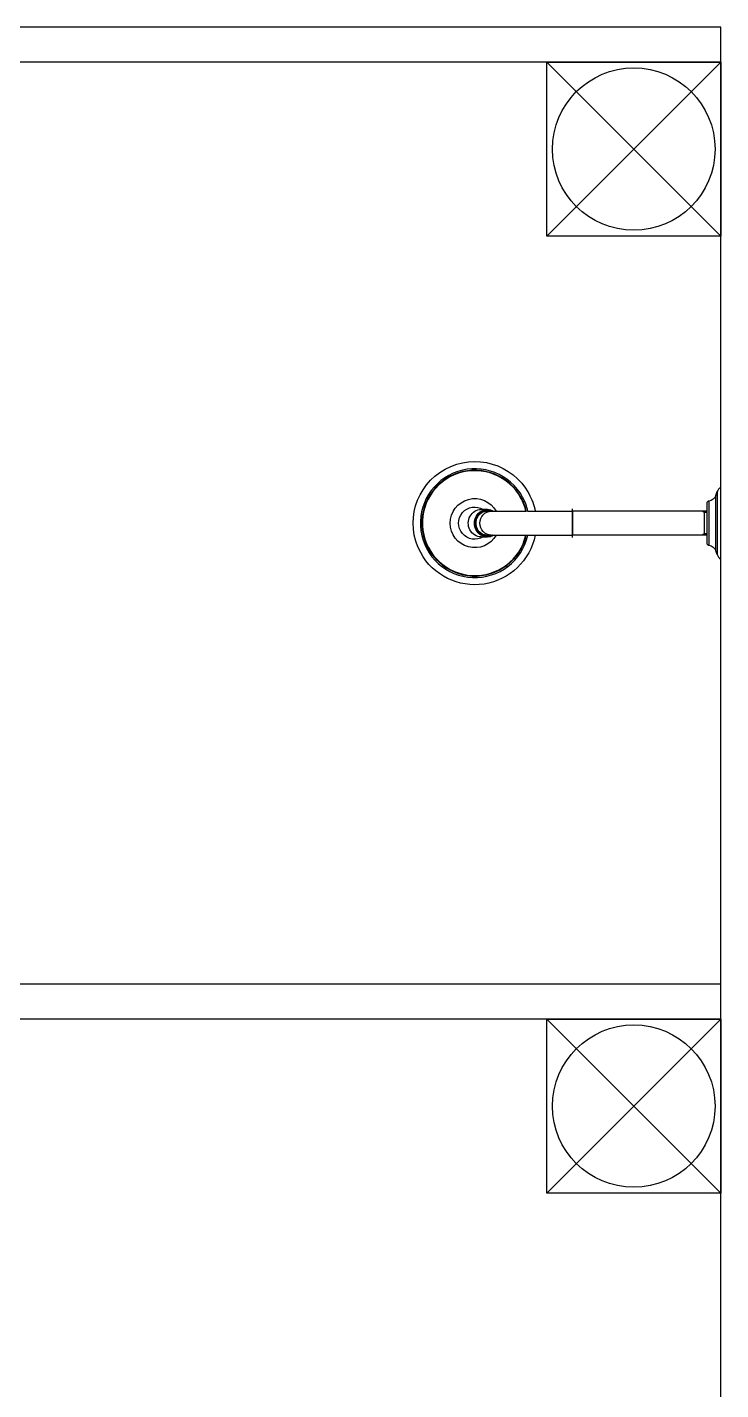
# Model space of a CAD drawing. Header units: millimetres. Extents: x 999 to 1260, y -38 to 225.
# Drawn here: x 1064.69 to 1065.287, y 82.157 to 83.332 of the extents above; entities that cross this region are included whole.
import ezdxf
from ezdxf.enums import TextEntityAlignment as Align

# ---------------------------------------------------------------- set-up
doc = ezdxf.new("R2010")
doc.units = ezdxf.units.MM
doc.linetypes.add('DASHDOT', pattern=[1, 0.5, -0.25, 0, -0.25])
doc.layers.add('I-ARQ', color=8, linetype='Continuous')
doc.styles.add('ROMANS', font='romans', dxfattribs={"oblique": 15})

# ---------------------------------------------------------------- blocks, each defined once
blk = doc.blocks.new('praça')
at = {"layer": 'I-ARQ'}
for p, q in [((1259.1958, 25.4944), (1259.1958, 26.7444)), ((1258.3408, 25.4944), (1258.3408, 26.7044)), ((1258.3708, 25.4944), (1258.3708, 26.7044)), ((1259.1658, 25.4944), (1259.1658, 26.7044)), ((1258.3408, 25.4944), (1258.1908, 25.6444)), ((1258.3408, 25.6444), (1258.1908, 25.4944)), ((1258.1908, 25.4944), (1258.1908, 25.6444)), ((1258.1908, 25.6444), (1258.3408, 25.6444)), ((1258.3408, 25.6444), (1258.3408, 25.4944)), ((1259.1658, 25.4944), (1259.0158, 25.6444)), ((1259.1658, 25.6444), (1259.0158, 25.4944)), ((1259.0158, 25.4944), (1259.0158, 25.6444)), ((1259.0158, 25.6444), (1259.1658, 25.6444)), ((1259.1658, 25.6444), (1259.1658, 25.4944)), ((1253.4708, 25.4944), (1259.1958, 25.4944)), ((1258.3408, 25.4944), (1258.1908, 25.4944)), ((1259.1658, 25.4944), (1259.0158, 25.4944))]:
    blk.add_line(p, q, dxfattribs=at)
for points in [[(1258.758, 25.6543, -0.700978), (1258.7429, 25.753, -1), (1258.7938, 25.6598, -0.07613), (1258.7787, 25.6543)], [(1258.7787, 25.6606, 0.06962), (1258.7908, 25.6652, 5.480122), (1258.758, 25.6606)], [(1258.758, 25.6879, -3.836175), (1258.7787, 25.6879)], [(1258.7566, 25.6991, -1.802734), (1258.7801, 25.6991)], [(1258.7493, 25.5047, -0.280777), (1258.7444, 25.4986)], [(1258.7874, 25.5047, 0.377188), (1258.7854, 25.5065), (1258.7512, 25.5065, 0.377188), (1258.7493, 25.5047)], [(1258.7923, 25.4986, -0.280777), (1258.7874, 25.5047)]]:
    blk.add_lwpolyline(points, format="xyb", dxfattribs=at)
at = {"layer": 'I-ARQ', "ltscale": 0.06322}
for points in [[(1258.7787, 25.6606), (1258.7787, 25.662, 0.067971), (1258.7902, 25.6664, 5.429636), (1258.758, 25.662)], [(1258.7787, 25.6879), (1258.7787, 25.6623, 0.067551), (1258.79, 25.6666, 5.416932), (1258.758, 25.6623)]]:
    blk.add_lwpolyline(points, format="xyb", dxfattribs=at)
at = {"layer": 'I-ARQ', "ltscale": 0.067122}
blk.add_lwpolyline([(1258.7566, 25.7009), (1258.7566, 25.6954, 0.128945), (1258.758, 25.6902)], format="xyb", dxfattribs=at)
at = {"layer": 'I-ARQ', "ltscale": 0.067121}
for points in [[(1258.7801, 25.6991), (1258.7801, 25.7009)], [(1258.7801, 25.6955), (1258.7801, 25.6991)]]:
    blk.add_lwpolyline(points, dxfattribs=at)
at = {"layer": 'I-ARQ', "ltscale": 0.06322}
for points in [[(1258.758, 25.6974), (1258.758, 25.6879)], [(1258.758, 25.6879), (1258.758, 25.6543)], [(1258.7787, 25.6974), (1258.7787, 25.6879)], [(1258.758, 25.6543), (1258.758, 25.6221)], [(1258.7787, 25.6606), (1258.7787, 25.6543)], [(1258.7787, 25.6543), (1258.7787, 25.6221)]]:
    blk.add_lwpolyline(points, dxfattribs=at)
at = {"layer": 'I-ARQ', "linetype": 'DASHDOT', "ltscale": 0.30975}
blk.add_lwpolyline([(1258.7559, 25.6221), (1258.7807, 25.6221)], dxfattribs=at)
at = {"layer": 'I-ARQ'}
for points in [[(1258.758, 25.5065), (1258.758, 25.6221)], [(1258.7787, 25.5065), (1258.7787, 25.6221)]]:
    blk.add_lwpolyline(points, dxfattribs=at)
at = {"layer": 'I-ARQ', "ltscale": 0.258125}
blk.add_lwpolyline([(1258.7787, 25.6221), (1258.758, 25.6221)], dxfattribs=at)
at = {"layer": 'I-ARQ', "ltscale": 0.352288}
blk.add_lwpolyline([(1258.7874, 25.5047), (1258.7493, 25.5047)], dxfattribs=at)
at = {"layer": 'I-ARQ', "ltscale": 0.029062}
for points in [[(1258.759, 25.5065), (1258.759, 25.5088), (1258.758, 25.5106)], [(1258.7776, 25.5065), (1258.7776, 25.5088)]]:
    blk.add_lwpolyline(points, dxfattribs=at)
at = {"layer": 'I-ARQ', "ltscale": 0.242325}
blk.add_lwpolyline([(1258.7787, 25.5088), (1258.758, 25.5088)], dxfattribs=at)
at = {"layer": 'I-ARQ', "ltscale": 0.218093}
blk.add_lwpolyline([(1258.7776, 25.5088), (1258.7602, 25.5088)], dxfattribs=at)
at = {"layer": 'I-ARQ', "ltscale": 0.025813}
blk.add_lwpolyline([(1258.7776, 25.5088), (1258.7787, 25.5106)], dxfattribs=at)
at = {"layer": 'I-ARQ', "ltscale": 0.200747}
blk.add_lwpolyline([(1258.7412, 25.4975, 0.164371), (1258.7374, 25.4944), (1258.7992, 25.4944, 0.164371), (1258.7955, 25.4975)], format="xyb", dxfattribs=at)
at = {"layer": 'I-ARQ'}
blk.add_lwpolyline([(1258.7955, 25.4975), (1258.7412, 25.4975), (1258.7444, 25.4986), (1258.7923, 25.4986)], close=True, dxfattribs=at)
for centre in [(1258.2658, 25.5694), (1259.0908, 25.5694)]:
    blk.add_circle(centre, 0.07, dxfattribs=at)
at = {"layer": 'I-ARQ', "extrusion": (0, 0, -1)}
for centre, major_axis, ratio, start_param, end_param in [((1258.7683, 25.7009), (0.0118, 0), 0.939693, 4.21239, 6.283157), ((1258.7683, 25.6953), (0.0113, 0), 0.939693, 2.733001, 6.691776), ((1258.7683, 25.6953), (0.0112, 0), 0.939693, 2.754134, 6.670643), ((1258.7683, 25.7009), (0.0118, 0), 0.939693, 3.141564, 4.212389), ((1258.7683, 25.6955), (0.0118, 0), 0.939692, 3.141596, 6.283189), ((1258.7683, 25.6954), (0.0105, 0), 0.939693, 3.141561, 4.212387), ((1258.7683, 25.6923), (0.0103, 0), 0.939693, 3.141595, 6.283187), ((1258.7683, 25.6954), (0.0105, 0), 0.939692, 4.212389, 6.283156), ((1258.7683, 25.6954), (0.0105, 0), 0.939689, 2.94216, 3.141571), ((1258.7683, 25.696), (0.00722, 0.00722), 1, 3.73929, 3.900306), ((1258.7683, 25.696), (0.00722, -0.00722), 0.999999, -0.758711, -0.597693), ((1258.7683, 25.6955), (0.0118, 0), 0.942389, -0.000812, 0.496811), ((1258.7683, 25.6954), (0.0105, 0), 0.939699, -0.000012, 0.199459)]:
    blk.add_ellipse(centre, major_axis=major_axis, ratio=ratio, start_param=start_param, end_param=end_param, dxfattribs=at)
at = {"layer": 'I-ARQ', "width": 1, "flags": 3}
blk.add_attdef('CODIGO', text='', height=0.024, rotation=360, dxfattribs=at).set_placement((1257.0158, 34.8444), align=Align.MIDDLE)
at = {"layer": 'I-ARQ', "text_generation_flag": 4, "width": 1, "flags": 3}
blk.add_attdef('CODIGO', text='', height=0.024, rotation=360, dxfattribs=at).set_placement((1258.8708, 16.0277), align=Align.MIDDLE)
at = {"layer": 'I-ARQ', "style": 'ROMANS', "width": 1}
blk.add_attdef('0.00', (1278.7034, -45.8668), '', height=0.36, dxfattribs=at)

msp = doc.modelspace()

# ---------------------------------------------------------------- block references
at = {"layer": 'I-ARQ', "rotation": 90}
msp.add_blockref('praça', (1090.7819, -1175.8639), dxfattribs=at)

doc.saveas('drawing.dxf')
